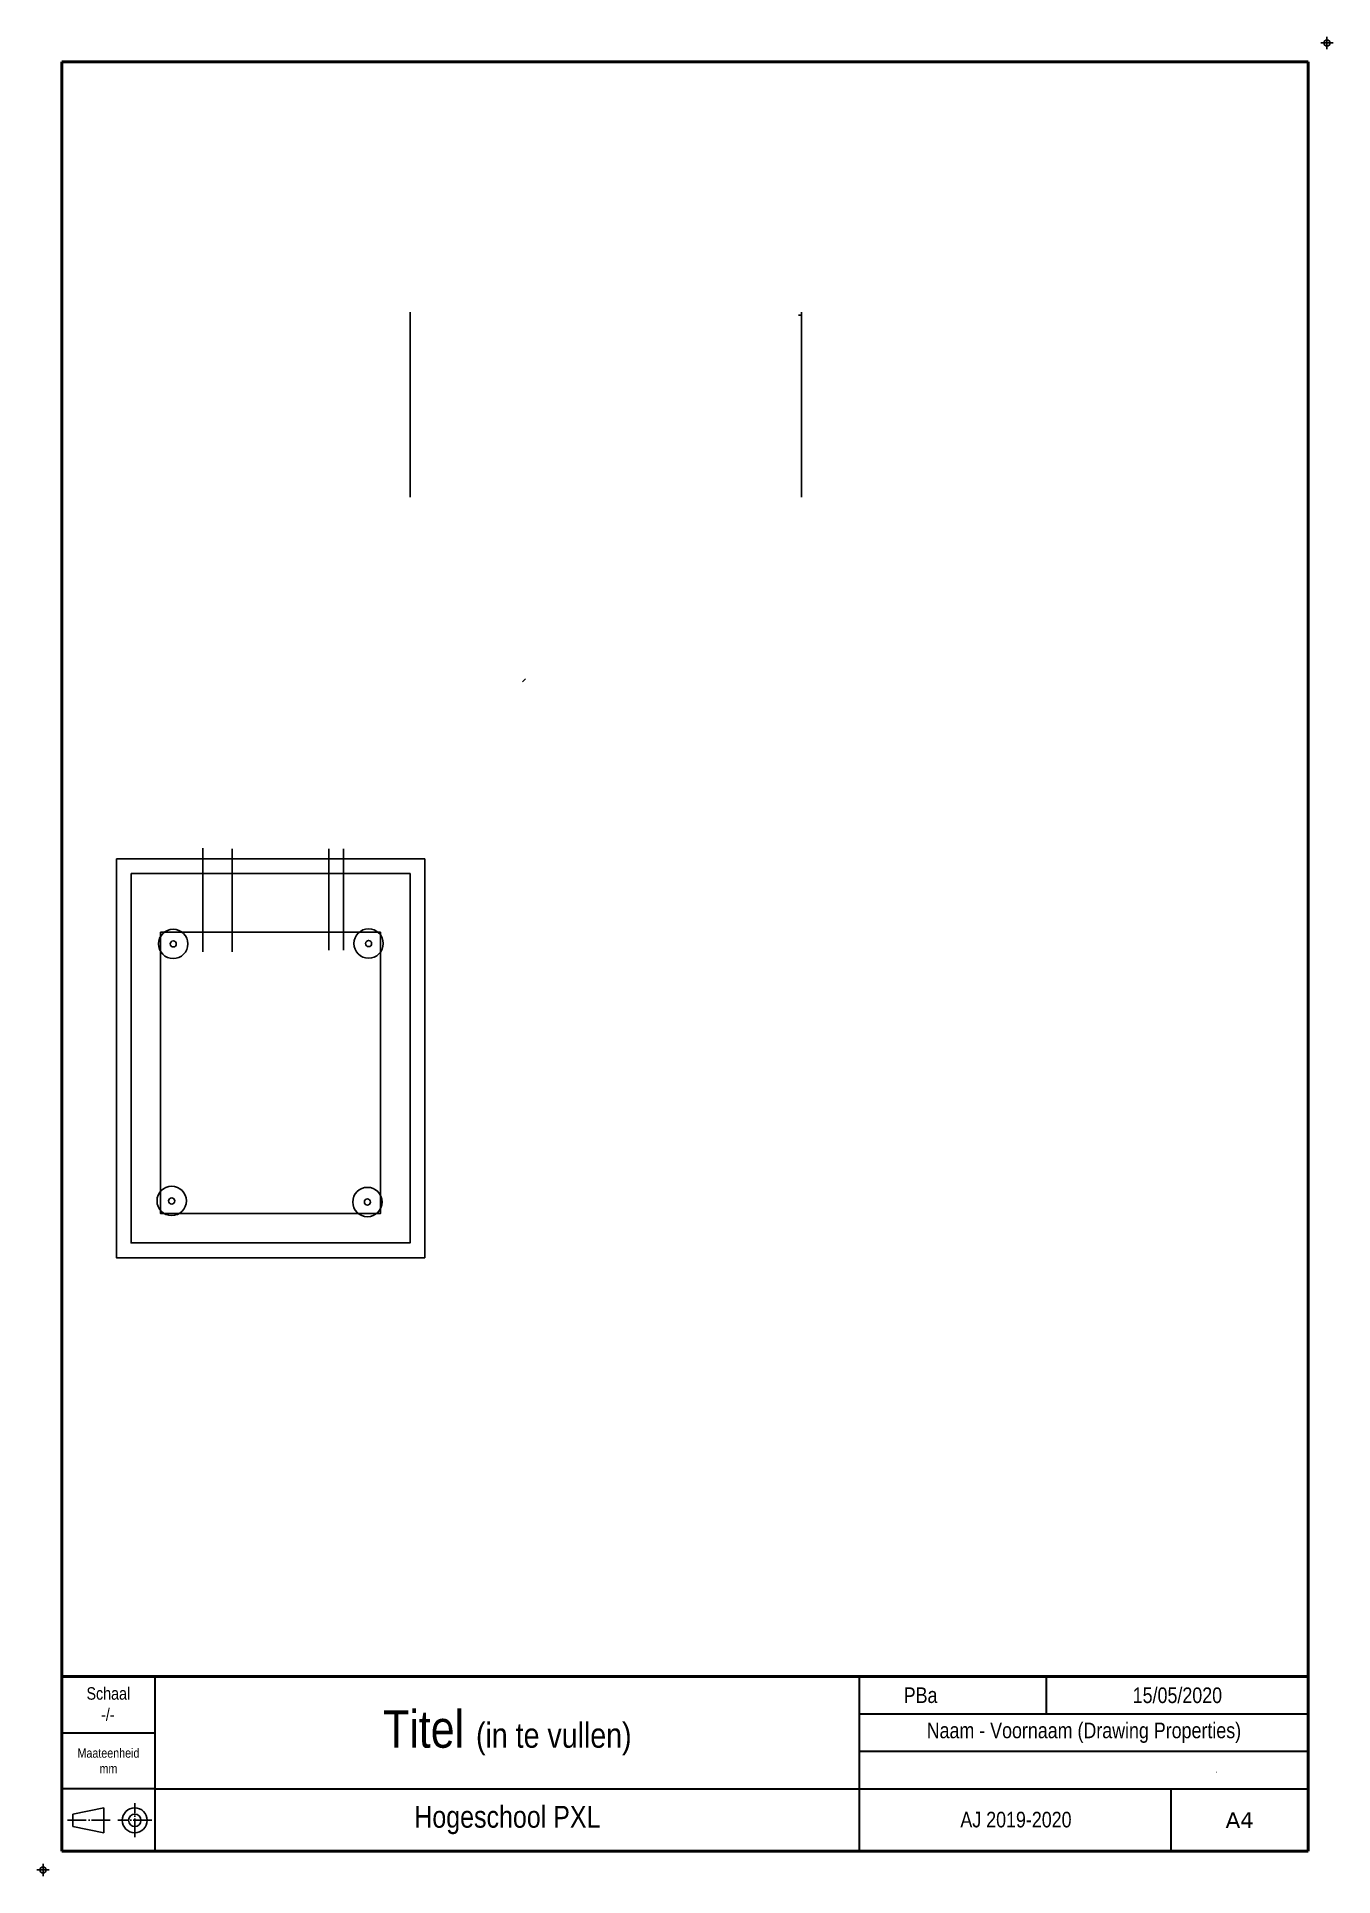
# Paper-space layout 'Portrait A4 (DWGtoPDF)' of a CAD drawing. Header units: millimetres. Extents: x -4 to 204, y -4 to 291.
# The model-space entities are those that its viewports show. They can reach past a viewport. Long polylines and large blocks are cut down to what shows.
import ezdxf

# ---------------------------------------------------------------- set-up
doc = ezdxf.new("R2010")
doc.units = ezdxf.units.MM
doc.header["$LTSCALE"] = 0.5
doc.header["$PDMODE"] = 34
doc.linetypes.add('ACAD_ISO04W100', pattern=[30, 24, -3, 0, -3])
doc.layers.get('0').update_dxf_attribs({"color": 250})
doc.layers.add('00 Niet printen', color=212, linetype='Continuous', plot=False)
doc.layers.add('Uitgeverij', color=7, linetype='Continuous', plot=False)
doc.layers.add('Kader', color=7, linetype='Continuous')
doc.styles.add('A3NCAD Technic', font='technic_.ttf')
doc.styles.get("Standard").update_dxf_attribs({"font": 'verdana.ttf'})
doc.styles.add('Technic', font='technic_.ttf')

# ---------------------------------------------------------------- blocks, each defined once
blk = doc.blocks.new('*U33')
at = {"linetype": 'Continuous', "insert": (-0.18, -0.05), "char_height": 2.5, "width": 49.5442, "attachment_point": 5, "style": 'Technic'}
blk.add_mtext('AJ 2019-2020', dxfattribs=at)
blk = doc.blocks.new('*U27')
at = {"linetype": 'Continuous', "insert": (0, 0), "char_height": 2.5, "attachment_point": 5, "style": 'Technic'}
blk.add_mtext_dynamic_manual_height_columns('15/05/2020', width=4.131, gutter_width=12.5, heights=[0], dxfattribs=at)
blk = doc.blocks.new('*U30')
at = {"insert": (0, 0), "char_height": 3.5, "width": 113, "attachment_point": 5, "style": 'Technic'}
blk.add_mtext('Hogeschool PXL', dxfattribs=at)
blk = doc.blocks.new('*U34')
at = {"lineweight": 30, "insert": (0, 0), "char_height": 2.5, "width": 72, "attachment_point": 5, "style": 'Technic'}
blk.add_mtext('Naam - Voornaam (Drawing Properties)', dxfattribs=at)
blk = doc.blocks.new('*U32')
at = {"linetype": 'Continuous', "insert": (-7.91, 0.01), "char_height": 2.5, "attachment_point": 4, "style": 'Technic'}
blk.add_mtext_dynamic_manual_height_columns('PBa ', width=11.7286, gutter_width=12.5, heights=[0], dxfattribs=at)
blk = doc.blocks.new('*U16')
at = {"color": 7, "linetype": 'Continuous', "insert": (20.28, 0.11), "char_height": 1, "attachment_point": 1, "style": 'Technic'}
blk.add_mtext_dynamic_manual_height_columns('.', width=33.7428, gutter_width=12.5, heights=[0], dxfattribs=at)
blk = doc.blocks.new('*U21')
at = {"layer": 'Kader', "lineweight": -3}
for p, q in [((-6.35, 0.98), (-1.35, 1.98)), ((-6.35, -0.02), (-6.35, 0.98)), ((-1.35, -0.02), (-1.35, 1.98)), ((-6.35, -0.02), (-6.35, -1.02)), ((-6.35, -1.02), (-1.35, -2.02)), ((-1.35, -0.02), (-1.35, -2.02))]:
    blk.add_line(p, q, dxfattribs=at)
at = {"layer": 'Kader', "linetype": 'ACAD_ISO04W100', "lineweight": -3, "ltscale": 0.25}
for p, q in [((3.61, -2.73), (3.61, 2.71)), ((-0.35, -0.02), (-7.39, -0.02)), ((6.33, -0.01), (0.89, -0.01))]:
    blk.add_line(p, q, dxfattribs=at)
at = {"layer": 'Kader', "lineweight": -3}
for radius in [2, 1]:
    blk.add_circle((3.61, -0.02), radius, dxfattribs=at)
blk = doc.blocks.new('*U25')
at = {"linetype": 'Continuous', "insert": (-0.1, -1.7), "char_height": 2, "attachment_point": 5, "style": 'A3NCAD Technic'}
blk.add_mtext_dynamic_manual_height_columns('-/-', width=6.28, gutter_width=12.5, heights=[0], dxfattribs=at)
at = {"layer": 'Kader', "lineweight": 30, "insert": (-0.02, 1.67), "char_height": 2, "width": 15, "attachment_point": 5, "style": 'Technic'}
blk.add_mtext('Schaal', dxfattribs=at)
blk = doc.blocks.new('*U36')
at = {"layer": 'Kader', "linetype": 'Continuous', "insert": (7.5, -4.5), "char_height": 1.5, "width": 15, "attachment_point": 5, "style": 'Technic'}
blk.add_mtext('Maateenheid\\Pmm', dxfattribs=at)

msp = doc.modelspace()

# ---------------------------------------------------------------- linework, layer by layer
at = {"linetype": 'Continuous'}
for p, q in [((116.39, 338.08, 30), (116.39, 275.2, 30)), ((249.68, 337.08, 30), (248.68, 337.08, 30)), ((249.68, 338.08, 30), (249.68, 275.2, 30)), ((249.68, 338.08, 30), (249.68, 337.08, 30)), ((155.66, 213.32, 30), (154.66, 212.32, 30)), ((45.8, 120.4), (45.8, 155.6)), ((55.8, 120.4), (55.8, 155.45)), ((88.73, 120.9), (88.73, 155.45)), ((93.73, 120.9), (93.73, 155.45))]:
    msp.add_line(p, q, dxfattribs=at)
for points in [[(16.37, 152), (121.39, 152), (121.39, 16.24), (16.37, 16.24)], [(21.37, 147), (116.39, 147), (116.39, 21.24), (21.37, 21.24)], [(31.37, 127), (106.25, 127), (106.25, 31.24), (31.37, 31.24)]]:
    msp.add_lwpolyline(points, close=True, dxfattribs=at)
for centre, radius in [((35.69, 123.06), 5), ((102.23, 123.19), 5), ((35.69, 123.06), 1.05), ((102.23, 123.19), 1.05), ((35.18, 35.56), 5), ((101.85, 35.18), 5), ((35.18, 35.56), 1.05), ((101.85, 35.18), 1.05)]:
    msp.add_circle(centre, radius, dxfattribs=at)

psp = doc.layouts.new('Portrait A4 (DWGtoPDF)')

# ---------------------------------------------------------------- linework, layer by layer
at = {"lineweight": 50}
for p, q in [((0.5, 27.98), (0.5, 286.98)), ((0.5, 286.98), (200.5, 286.98)), ((200.5, 286.98), (200.5, 27.98)), ((200.5, 27.98), (0.5, 27.98)), ((0.5, 27.98), (0.5, -0.02)), ((200.5, -0.02), (200.5, 27.98)), ((0.5, -0.02), (200.5, -0.02))]:
    psp.add_line(p, q, dxfattribs=at)
at = {"lineweight": 30}
for p, q in [((0.5, 27.98), (0.5, -0.02)), ((15.5, -0.02), (15.5, 27.98)), ((128.5, -0.02), (128.5, 27.98)), ((158.5, 21.98), (158.5, 27.98)), ((200.5, 21.98), (128.5, 21.98)), ((200.5, 15.98), (128.5, 15.98)), ((15.5, 9.98), (200.5, 9.98)), ((178.5, -0.02), (178.5, 9.98))]:
    psp.add_line(p, q, dxfattribs=at)
at = {"linetype": 'Continuous', "lineweight": 30}
for p, q in [((0.5, 18.98), (15.5, 18.98)), ((15.5, 9.98), (0.5, 9.98))]:
    psp.add_line(p, q, dxfattribs=at)
at = {"layer": '00 Niet printen', "linetype": 'Continuous'}
for p in [(203.5, 289.98), (-2.5, -3.02)]:
    psp.add_point(p, dxfattribs=at)

# ---------------------------------------------------------------- block references
at = {"linetype": 'Continuous'}
for name, p in [('*U25', (8, 23.6)), ('*U36', (0.5, 18.98))]:
    psp.add_blockref(name, p, dxfattribs=at)
at = {"layer": 'Kader', "linetype": 'Continuous'}
for name, p in [('*U32', (143.5, 24.98)), ('*U27', (179.5, 24.98)), ('*U34', (164.5, 18.98)), ('*U30', (72, 4.98)), ('*U33', (153.78, 5.09))]:
    psp.add_blockref(name, p, dxfattribs=at)
at = {"layer": 'Kader', "linetype": 'Continuous', "lineweight": -3}
psp.add_blockref('*U21', (8.61, 4.96), dxfattribs=at)
at = {"layer": 'Uitgeverij', "linetype": 'Continuous'}
psp.add_blockref('*U16', (165.37, 13.48), dxfattribs=at)

# ---------------------------------------------------------------- texts
at = {"lineweight": 30, "insert": (189.5, 4.98), "char_height": 2.5, "width": 22, "attachment_point": 5}
psp.add_mtext('{\\fVerdana|b0|i0|c0|p34;A4}', dxfattribs=at)
at = {"layer": 'Kader', "insert": (72, 18.98), "char_height": 6, "width": 113, "attachment_point": 5}
psp.add_mtext('{\\fTechnic|b0|i0|c2|p2;Titel \\H0.66667x;(in te vullen)}', dxfattribs=at)

# ---------------------------------------------------------------- viewports
at = {"layer": '0', "linetype": 'Continuous'}
psp.add_viewport(center=(100.5, 157.48), size=(200, 259), view_center_point=(210, 148.5), view_height=549.801, dxfattribs=at)

doc.saveas('drawing.dxf')
